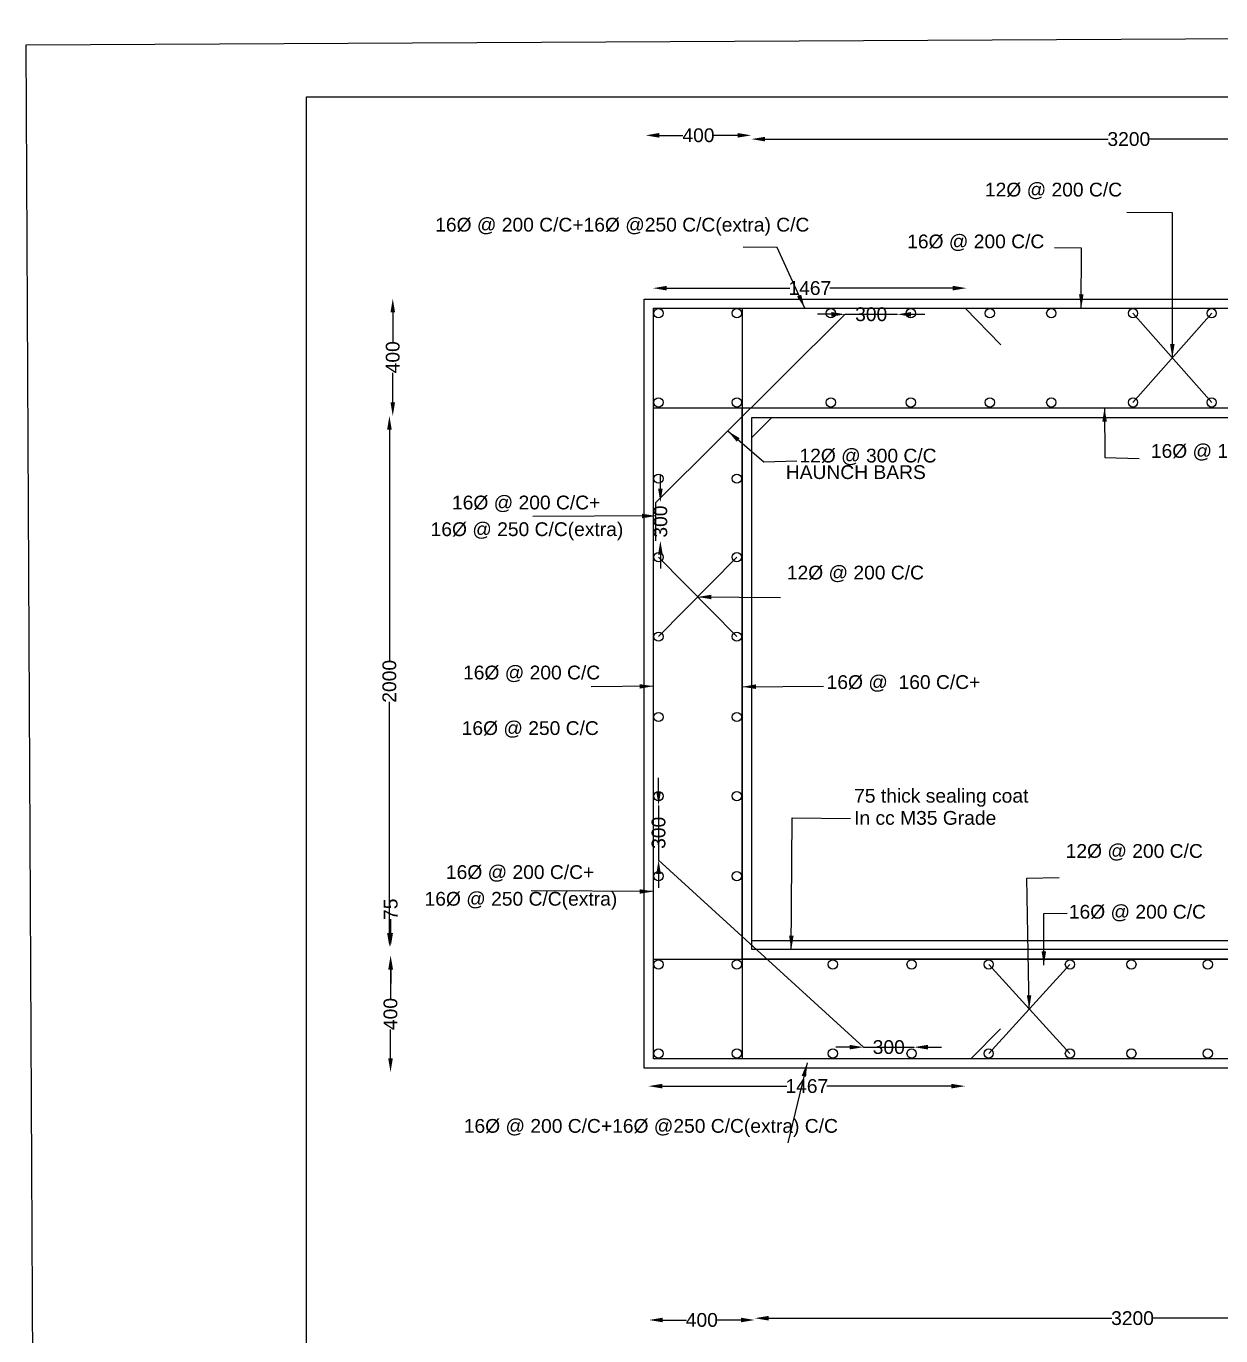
# Model space of a CAD drawing. Header units: millimetres. Extents: x -106457499 to -53207639, y 22136960 to 44300274.
# Drawn here: x -53234277 to -53225601, y 22146653 to 22156162 of the extents above; entities that cross this region are included whole.
import ezdxf

# ---------------------------------------------------------------- set-up
doc = ezdxf.new("R2010")
doc.units = ezdxf.units.MM
doc.header["$MEASUREMENT"] = 0
for name, color, linetype in [('DIMENSION', 7, 'Continuous'), ('DRAWING', 2, 'Continuous'), ('REF', 22, 'Continuous'), ('TEXT', 7, 'Continuous')]:
    doc.layers.add(name, color=color, linetype=linetype)
doc.styles.get("Standard").update_dxf_attribs({"font": 'arial.ttf', "height": 100})
doc.dimstyles.get("Standard").update_dxf_attribs({"dimtxt": 100, "dimasz": 100, "dimexe": 0.18, "dimexo": 0.0625, "dimgap": 0.09, "dimtad": 0, "dimdec": 0, "dimzin": 0, "dimdsep": 46, "dimtxsty": 'Standard', "dimcen": 0.09, "dimse1": 1, "dimse2": 1, "dimadec": 0, "dimazin": 0, "dimtfac": 1, "dimtdec": 0, "dimtofl": 0, "dimtmove": 0, "dimatfit": 3, "dimfxl": 1, "dimtolj": 1, "dimtzin": 0, "dimarcsym": 0})
picture_1 = doc.add_image_def('image1.jpg', size_in_pixel=(7144, 5132))

# ---------------------------------------------------------------- blocks, each defined once
blk = doc.blocks.new('*D54')
at = {"layer": 'Defpoints', "color": 0, "transparency": 16777216}
for p in [(-53229754.5, 22146778.5), (-53228985.5, 22146777.5), (-53228985.5, 22146768)]:
    blk.add_point(p, dxfattribs=at)
at = {"layer": 'DIMENSION', "color": 0, "lineweight": -2, "transparency": 16777216}
for p, q in [((-53229654.5, 22146768), (-53229482.4, 22146768)), ((-53229085.5, 22146768), (-53229257.6, 22146768))]:
    blk.add_line(p, q, dxfattribs=at)
at = {"layer": 'DIMENSION', "color": 0, "transparency": 16777216}
for points in [[(-53229654.5, 22146784.7), (-53229654.5, 22146751.3), (-53229754.5, 22146768)], [(-53229085.5, 22146784.7), (-53229085.5, 22146751.3), (-53228985.5, 22146768)]]:
    blk.add_solid(points, dxfattribs=at)
at = {"layer": 'DIMENSION', "color": 0, "transparency": 16777216, "insert": (-53229370, 22146768), "char_height": 100, "attachment_point": 5}
blk.add_mtext('\\A1;400', dxfattribs=at)
blk = doc.blocks.new('*D55')
at = {"layer": 'Defpoints', "color": 0, "transparency": 16777216}
for p in [(-53228985.5, 22146768), (-53223498.5, 22146781), (-53223498.5, 22146781)]:
    blk.add_point(p, dxfattribs=at)
at = {"layer": 'DIMENSION', "color": 0, "lineweight": -2, "transparency": 16777216}
for p, q in [((-53228885.5, 22146781), (-53226391.2, 22146781)), ((-53223598.5, 22146781), (-53226092.8, 22146781))]:
    blk.add_line(p, q, dxfattribs=at)
at = {"layer": 'DIMENSION', "color": 0, "transparency": 16777216}
for points in [[(-53228885.5, 22146797.7), (-53228885.5, 22146764.3), (-53228985.5, 22146781)], [(-53223598.5, 22146797.7), (-53223598.5, 22146764.3), (-53223498.5, 22146781)]]:
    blk.add_solid(points, dxfattribs=at)
at = {"layer": 'DIMENSION', "color": 0, "transparency": 16777216, "insert": (-53226242, 22146781), "char_height": 100, "attachment_point": 5}
blk.add_mtext('\\A1;3200', dxfattribs=at)
blk = doc.blocks.new('*D70')
at = {"layer": 'Defpoints', "color": 0, "transparency": 16777216}
for p in [(-53229756.5, 22148484), (-53227458.5, 22148479.5), (-53227458.5, 22148466)]:
    blk.add_point(p, dxfattribs=at)
at = {"layer": 'DIMENSION', "color": 0, "lineweight": -2, "transparency": 16777216}
for p, q in [((-53229656.5, 22148466), (-53228752.2, 22148466)), ((-53227558.5, 22148466), (-53228462.8, 22148466))]:
    blk.add_line(p, q, dxfattribs=at)
at = {"layer": 'DIMENSION', "color": 0, "transparency": 16777216}
for points in [[(-53229656.5, 22148482.7), (-53229656.5, 22148449.3), (-53229756.5, 22148466)], [(-53227558.5, 22148482.7), (-53227558.5, 22148449.3), (-53227458.5, 22148466)]]:
    blk.add_solid(points, dxfattribs=at)
at = {"layer": 'DIMENSION', "color": 0, "transparency": 16777216, "insert": (-53228607.5, 22148466), "char_height": 100, "attachment_point": 5}
blk.add_mtext('\\A1;1467', dxfattribs=at)
blk = doc.blocks.new('*D78')
at = {"layer": 'Defpoints', "color": 0, "transparency": 16777216}
for p in [(-53228196.5, 22148749), (-53228196.5, 22148749), (-53227828.5, 22148749)]:
    blk.add_point(p, dxfattribs=at)
at = {"layer": 'DIMENSION', "color": 0, "lineweight": -2, "transparency": 16777216}
for p, q in [((-53228296.5, 22148749), (-53228396.5, 22148749)), ((-53227728.5, 22148749), (-53227628.5, 22148749))]:
    blk.add_line(p, q, dxfattribs=at)
at = {"layer": 'DIMENSION', "color": 0, "transparency": 16777216}
for points in [[(-53228296.5, 22148765.7), (-53228296.5, 22148732.3), (-53228196.5, 22148749)], [(-53227728.5, 22148765.7), (-53227728.5, 22148732.3), (-53227828.5, 22148749)]]:
    blk.add_solid(points, dxfattribs=at)
at = {"layer": 'DIMENSION', "color": 0, "transparency": 16777216, "insert": (-53228012.5, 22148749), "char_height": 100, "attachment_point": 5}
blk.add_mtext('\\A1;300', dxfattribs=at)
blk = doc.blocks.new('*D79')
at = {"layer": 'Defpoints', "color": 0, "transparency": 16777216}
for p in [(-53229684, 22150504), (-53229684, 22150504), (-53229684, 22150106.5)]:
    blk.add_point(p, dxfattribs=at)
at = {"layer": 'DIMENSION', "color": 0, "lineweight": -2, "transparency": 16777216}
for p, q in [((-53229684, 22150604), (-53229684, 22150704)), ((-53229684, 22150006.5), (-53229684, 22149906.5))]:
    blk.add_line(p, q, dxfattribs=at)
at = {"layer": 'DIMENSION', "color": 0, "transparency": 16777216}
for points in [[(-53229700.7, 22150604), (-53229667.3, 22150604), (-53229684, 22150504)], [(-53229700.7, 22150006.5), (-53229667.3, 22150006.5), (-53229684, 22150106.5)]]:
    blk.add_solid(points, dxfattribs=at)
at = {"layer": 'DIMENSION', "color": 0, "transparency": 16777216, "insert": (-53229684, 22150305.3), "char_height": 100, "attachment_point": 5, "rotation": 90}
blk.add_mtext('\\A1;300', dxfattribs=at)
blk = doc.blocks.new('*D80')
at = {"layer": 'Defpoints', "color": 0, "transparency": 16777216}
for p in [(-53229703.5, 22152704.5), (-53229703.5, 22152425.5), (-53229671, 22152425.5)]:
    blk.add_point(p, dxfattribs=at)
at = {"layer": 'DIMENSION', "color": 0, "lineweight": -2, "transparency": 16777216}
for p, q in [((-53229671, 22152804.5), (-53229671, 22152904.5)), ((-53229671, 22152325.5), (-53229671, 22152225.5))]:
    blk.add_line(p, q, dxfattribs=at)
at = {"layer": 'DIMENSION', "color": 0, "transparency": 16777216}
for points in [[(-53229687.7, 22152804.5), (-53229654.3, 22152804.5), (-53229671, 22152704.5)], [(-53229687.7, 22152325.5), (-53229654.3, 22152325.5), (-53229671, 22152425.5)]]:
    blk.add_solid(points, dxfattribs=at)
at = {"layer": 'DIMENSION', "color": 0, "transparency": 16777216, "insert": (-53229671, 22152565), "char_height": 100, "attachment_point": 5, "rotation": 90}
blk.add_mtext('\\A1;300', dxfattribs=at)
blk = doc.blocks.new('*D81')
at = {"layer": 'Defpoints', "color": 0, "transparency": 16777216}
for p in [(-53228330, 22154070), (-53227950, 22154070), (-53227950, 22154070)]:
    blk.add_point(p, dxfattribs=at)
at = {"layer": 'DIMENSION', "color": 0, "lineweight": -2, "transparency": 16777216}
for p, q in [((-53228430, 22154070), (-53228530, 22154070)), ((-53227850, 22154070), (-53227750, 22154070))]:
    blk.add_line(p, q, dxfattribs=at)
at = {"layer": 'DIMENSION', "color": 0, "transparency": 16777216}
for points in [[(-53228430, 22154086.7), (-53228430, 22154053.3), (-53228330, 22154070)], [(-53227850, 22154086.7), (-53227850, 22154053.3), (-53227950, 22154070)]]:
    blk.add_solid(points, dxfattribs=at)
at = {"layer": 'DIMENSION', "color": 0, "transparency": 16777216, "insert": (-53228140, 22154070), "char_height": 100, "attachment_point": 5}
blk.add_mtext('\\A1;300', dxfattribs=at)
blk = doc.blocks.new('*D82')
at = {"layer": 'Defpoints', "color": 0, "transparency": 16777216}
for p in [(-53229724.5, 22154276), (-53229724.5, 22154260), (-53227447, 22154257.5)]:
    blk.add_point(p, dxfattribs=at)
at = {"layer": 'DIMENSION', "color": 0, "lineweight": -2, "transparency": 16777216}
for p, q in [((-53229624.5, 22154260), (-53228730.5, 22154260)), ((-53227547, 22154260), (-53228441, 22154260))]:
    blk.add_line(p, q, dxfattribs=at)
at = {"layer": 'DIMENSION', "color": 0, "transparency": 16777216}
for points in [[(-53229624.5, 22154276.7), (-53229624.5, 22154243.3), (-53229724.5, 22154260)], [(-53227547, 22154276.7), (-53227547, 22154243.3), (-53227447, 22154260)]]:
    blk.add_solid(points, dxfattribs=at)
at = {"layer": 'DIMENSION', "color": 0, "transparency": 16777216, "insert": (-53228585.8, 22154260), "char_height": 100, "attachment_point": 5}
blk.add_mtext('\\A1;1467', dxfattribs=at)
blk = doc.blocks.new('*D91')
at = {"layer": 'Defpoints', "color": 0, "transparency": 16777216}
for p in [(-53231631, 22149412), (-53231631, 22148567), (-53231631, 22148567)]:
    blk.add_point(p, dxfattribs=at)
at = {"layer": 'DIMENSION', "color": 0, "lineweight": -2, "transparency": 16777216}
for p, q in [((-53231631, 22149312), (-53231631, 22149101.9)), ((-53231631, 22148667), (-53231631, 22148877.1))]:
    blk.add_line(p, q, dxfattribs=at)
at = {"layer": 'DIMENSION', "color": 0, "transparency": 16777216}
for points in [[(-53231647.7, 22149312), (-53231614.3, 22149312), (-53231631, 22149412)], [(-53231647.7, 22148667), (-53231614.3, 22148667), (-53231631, 22148567)]]:
    blk.add_solid(points, dxfattribs=at)
at = {"layer": 'DIMENSION', "color": 0, "transparency": 16777216, "insert": (-53231631, 22148989.5), "char_height": 100, "attachment_point": 5, "rotation": 90}
blk.add_mtext('\\A1;400', dxfattribs=at)
blk = doc.blocks.new('*D92')
at = {"layer": 'Defpoints', "color": 0, "transparency": 16777216}
for p in [(-53231629.5, 22149478.5), (-53231629.5, 22149478.5), (-53231631, 22149412)]:
    blk.add_point(p, dxfattribs=at)
at = {"layer": 'DIMENSION', "color": 0, "lineweight": -2, "transparency": 16777216}
for p, q in [((-53231629.5, 22149578.5), (-53231629.5, 22149678.5)), ((-53231629.5, 22149312), (-53231629.5, 22149212))]:
    blk.add_line(p, q, dxfattribs=at)
at = {"layer": 'DIMENSION', "color": 0, "transparency": 16777216}
for points in [[(-53231646.2, 22149578.5), (-53231612.8, 22149578.5), (-53231629.5, 22149478.5)], [(-53231646.2, 22149312), (-53231612.8, 22149312), (-53231629.5, 22149412)]]:
    blk.add_solid(points, dxfattribs=at)
at = {"layer": 'DIMENSION', "color": 0, "transparency": 16777216, "insert": (-53231629.5, 22149750.2), "char_height": 100, "attachment_point": 5, "rotation": 90}
blk.add_mtext('\\A1;75', dxfattribs=at)
blk = doc.blocks.new('*D93')
at = {"layer": 'Defpoints', "color": 0, "transparency": 16777216}
for p in [(-53231639, 22153332), (-53231616, 22153332), (-53231629.5, 22149478.5)]:
    blk.add_point(p, dxfattribs=at)
at = {"layer": 'DIMENSION', "color": 0, "lineweight": -2, "transparency": 16777216}
for p, q in [((-53231639, 22153232), (-53231639, 22151555.3)), ((-53231639, 22149578.5), (-53231639, 22151255.2))]:
    blk.add_line(p, q, dxfattribs=at)
at = {"layer": 'DIMENSION', "color": 0, "transparency": 16777216}
for points in [[(-53231655.7, 22153232), (-53231622.3, 22153232), (-53231639, 22153332)], [(-53231655.7, 22149578.5), (-53231622.3, 22149578.5), (-53231639, 22149478.5)]]:
    blk.add_solid(points, dxfattribs=at)
at = {"layer": 'DIMENSION', "color": 0, "transparency": 16777216, "insert": (-53231639, 22151405.3), "char_height": 100, "attachment_point": 5, "rotation": 90}
blk.add_mtext('\\A1;2000', dxfattribs=at)
blk = doc.blocks.new('*D94')
at = {"layer": 'Defpoints', "color": 0, "transparency": 16777216}
for p in [(-53231635.5, 22154184), (-53231614.5, 22154184), (-53231639, 22153332)]:
    blk.add_point(p, dxfattribs=at)
at = {"layer": 'DIMENSION', "color": 0, "lineweight": -2, "transparency": 16777216}
for p, q in [((-53231614.5, 22154084), (-53231614.5, 22153870.4)), ((-53231614.5, 22153432), (-53231614.5, 22153645.6))]:
    blk.add_line(p, q, dxfattribs=at)
at = {"layer": 'DIMENSION', "color": 0, "transparency": 16777216}
for points in [[(-53231631.2, 22154084), (-53231597.8, 22154084), (-53231614.5, 22154184)], [(-53231631.2, 22153432), (-53231597.8, 22153432), (-53231614.5, 22153332)]]:
    blk.add_solid(points, dxfattribs=at)
at = {"layer": 'DIMENSION', "color": 0, "transparency": 16777216, "insert": (-53231614.5, 22153758), "char_height": 100, "attachment_point": 5, "rotation": 90}
blk.add_mtext('\\A1;400', dxfattribs=at)
blk = doc.blocks.new('*D95')
at = {"layer": 'Defpoints', "color": 0, "transparency": 16777216}
for p in [(-53229779, 22155359.5), (-53229010, 22155369.5), (-53229010, 22155369.5)]:
    blk.add_point(p, dxfattribs=at)
at = {"layer": 'DIMENSION', "color": 0, "lineweight": -2, "transparency": 16777216}
for p, q in [((-53229679, 22155369.5), (-53229506.9, 22155369.5)), ((-53229110, 22155369.5), (-53229282.1, 22155369.5))]:
    blk.add_line(p, q, dxfattribs=at)
at = {"layer": 'DIMENSION', "color": 0, "transparency": 16777216}
for points in [[(-53229679, 22155386.2), (-53229679, 22155352.8), (-53229779, 22155369.5)], [(-53229110, 22155386.2), (-53229110, 22155352.8), (-53229010, 22155369.5)]]:
    blk.add_solid(points, dxfattribs=at)
at = {"layer": 'DIMENSION', "color": 0, "transparency": 16777216, "insert": (-53229394.5, 22155369.5), "char_height": 100, "attachment_point": 5}
blk.add_mtext('\\A1;400', dxfattribs=at)
blk = doc.blocks.new('*D96')
at = {"layer": 'Defpoints', "color": 0, "transparency": 16777216}
for p in [(-53229010, 22155369.5), (-53223527.5, 22155342), (-53223527.5, 22155341)]:
    blk.add_point(p, dxfattribs=at)
at = {"layer": 'DIMENSION', "color": 0, "lineweight": -2, "transparency": 16777216}
for p, q in [((-53228910, 22155342), (-53226418, 22155342)), ((-53223627.5, 22155342), (-53226119.5, 22155342))]:
    blk.add_line(p, q, dxfattribs=at)
at = {"layer": 'DIMENSION', "color": 0, "transparency": 16777216}
for points in [[(-53228910, 22155358.7), (-53228910, 22155325.3), (-53229010, 22155342)], [(-53223627.5, 22155358.7), (-53223627.5, 22155325.3), (-53223527.5, 22155342)]]:
    blk.add_solid(points, dxfattribs=at)
at = {"layer": 'DIMENSION', "color": 0, "transparency": 16777216, "insert": (-53226268.8, 22155342), "char_height": 100, "attachment_point": 5}
blk.add_mtext('\\A1;3200', dxfattribs=at)

msp = doc.modelspace()

# ---------------------------------------------------------------- linework, layer by layer
at = {"layer": 'DIMENSION', "color": 0}
msp.add_lwpolyline([(-53209520, 22138258), (-53232240, 22138258), (-53232240, 22155648.5), (-53209520, 22155648.5)], close=True, dxfattribs=at)
at = {"layer": 'DRAWING', "color": 0}
for points in [[(-53229788, 22154180.5), (-53216584.5, 22154180.5), (-53216584.5, 22148597.5), (-53229788, 22148597.5)], [(-53229722, 22154114.5), (-53216650.5, 22154114.5), (-53216650.5, 22148663.5), (-53229722, 22148663.5)], [(-53229077.5, 22153390.5), (-53223473, 22153390.5), (-53223473, 22149387.5), (-53229077.5, 22149387.5)], [(-53229007.5, 22153320.5), (-53223543, 22153320.5), (-53223543, 22149457.5), (-53229007.5, 22149457.5)]]:
    msp.add_lwpolyline(points, close=True, dxfattribs=at)
for points in [[(-53229077.5, 22154114.5), (-53229077.5, 22148663.5)], [(-53227457, 22154114.5), (-53227197.5, 22153847.5)], [(-53229703.5, 22152425.5), (-53229703.5, 22152704.5), (-53228330, 22154070)], [(-53228330, 22154070), (-53227950, 22154070)], [(-53226238.5, 22153430), (-53225667, 22154078)], [(-53226238.5, 22154078), (-53225667, 22153430)], [(-53229722, 22153390.5), (-53216650.5, 22153390.5)], [(-53229007.5, 22153176), (-53228861.5, 22153320.5)], [(-53229684.5, 22152306.5), (-53229115.5, 22151729.5)], [(-53229115.5, 22152306.5), (-53229684.5, 22151729.5)], [(-53229684, 22150504), (-53229684, 22150106.5), (-53228196.5, 22148749), (-53227828.5, 22148749)], [(-53223543, 22149521.5), (-53229007.5, 22149521.5)], [(-53229722, 22149387.5), (-53216685.5, 22149387.5)], [(-53226696.5, 22149349.5), (-53227286.5, 22148703)], [(-53226696.5, 22148703), (-53227286.5, 22149349.5)], [(-53227416.5, 22148663.5), (-53227200, 22148881.5)]]:
    msp.add_lwpolyline(points, dxfattribs=at)
for centre in [(-53229684.5, 22154078), (-53229115.5, 22154078), (-53228433, 22154078), (-53227852.5, 22154078), (-53227278.5, 22154078), (-53226832, 22154078), (-53226238.5, 22154078), (-53225667, 22154078), (-53229684.5, 22153430), (-53229115.5, 22153430), (-53228433, 22153430), (-53227852.5, 22153430), (-53227278.5, 22153430), (-53226832, 22153430), (-53226238.5, 22153430), (-53225667, 22153430), (-53229684.5, 22152877), (-53229115.5, 22152877), (-53229684.5, 22152306.5), (-53229115.5, 22152306.5), (-53229684.5, 22151729.5), (-53229115.5, 22151729.5), (-53229684.5, 22151146), (-53229115.5, 22151146), (-53229684.5, 22150571.5), (-53229115.5, 22150571.5), (-53229684.5, 22149990.5), (-53229115.5, 22149990.5), (-53229684.5, 22149349.5), (-53229115.5, 22149349.5), (-53228418.5, 22149349.5), (-53227846.5, 22149349.5), (-53227286.5, 22149349.5), (-53226696.5, 22149349.5), (-53226250, 22149349.5), (-53225695.5, 22149349.5), (-53229684.5, 22148703), (-53229115.5, 22148703), (-53228418.5, 22148703), (-53227846.5, 22148703), (-53227286.5, 22148703), (-53226696.5, 22148703), (-53226250, 22148703), (-53225695.5, 22148703)]:
    msp.add_circle(centre, 33.5, dxfattribs=at)

# ---------------------------------------------------------------- texts
at = {"layer": 'TEXT', "color": 0}
for s, p in [('12Ø @ 200 C/C', (-53227313.7, 22154925.4)), ('16Ø @ 200 C/C+16Ø @250 C/C(extra) C/C', (-53231306.4, 22154670.8)), ('16Ø @ 200 C/C', (-53227878.6, 22154549.2)), ('16Ø @ 180 C/C', (-53226108.9, 22153027.8)), ('12Ø @ 300 C/C', (-53228661.1, 22152994.2)), ('HAUNCH BARS', (-53228760, 22152874.1)), ('16Ø @ 200 C/C+', (-53231184.6, 22152653.6)), ('16Ø @ 250 C/C(extra)', (-53231339.8, 22152459.8)), ('12Ø @ 200 C/C', (-53228752.7, 22152144.9)), ('16Ø @ 200 C/C ', (-53231104.1, 22151419.1)), ('16Ø @  160 C/C+', (-53228463.6, 22151349.6)), ('16Ø @ 250 C/C ', (-53231114.1, 22151015.6)), ('75 thick sealing coat', (-53228263.9, 22150524.3)), ('In cc M35 Grade', (-53228263.9, 22150363.7)), ('12Ø @ 200 C/C', (-53226727.3, 22150123.4)), ('16Ø @ 200 C/C+', (-53231228.6, 22149970.1)), ('16Ø @ 250 C/C(extra)', (-53231383.8, 22149776.3)), ('16Ø @ 200 C/C ', (-53226704.6, 22149682.1)), ('16Ø @ 200 C/C+16Ø @250 C/C(extra) C/C', (-53231098.9, 22148127.3))]:
    msp.add_text(s, height=100, dxfattribs=at).set_placement(p)

# ---------------------------------------------------------------- dimensions: what is measured, and where the dimension line sits
at = {"layer": 'DIMENSION', "color": 0}
for base, p1, p2, text, picture, middle in [((-53229010, 22155369.5), (-53229779, 22155359.5), (-53229010, 22155369.5), '400', '*D95', (-53229394.5, 22155369.5)), ((-53223527.5, 22155342), (-53229010, 22155369.5), (-53223527.5, 22155341), '3200', '*D96', (-53226268.8, 22155342)), ((-53229724.5, 22154260), (-53227447, 22154257.5), (-53229724.5, 22154276), '1467', '*D82', (-53228585.8, 22154260)), ((-53227950, 22154070), (-53228330, 22154070), (-53227950, 22154070), '300', '*D81', (-53228140, 22154070)), ((-53228196.5, 22148749), (-53227828.5, 22148749), (-53228196.5, 22148749), '300', '*D78', (-53228012.5, 22148749)), ((-53227458.5, 22148466), (-53229756.5, 22148484), (-53227458.5, 22148479.5), '1467', '*D70', (-53228607.5, 22148466)), ((-53228985.5, 22146768), (-53229754.5, 22146778.5), (-53228985.5, 22146777.5), '400', '*D54', (-53229370, 22146768)), ((-53223498.5, 22146781), (-53228985.5, 22146768), (-53223498.5, 22146781), '3200', '*D55', (-53226242, 22146781))]:
    dim = msp.add_linear_dim(base=base, p1=p1, p2=p2, text=text, dimstyle='Standard', dxfattribs=at)
    dim.commit()
    dim.dimension.update_dxf_attribs({"geometry": picture, "text_midpoint": middle})
for base, p1, p2, text, picture, middle in [((-53231614.5, 22154184), (-53231639, 22153332), (-53231635.5, 22154184), '400', '*D94', (-53231614.5, 22153758)), ((-53231639, 22153332), (-53231629.5, 22149478.5), (-53231616, 22153332), '2000', '*D93', (-53231639, 22151405.3)), ((-53229671, 22152425.5), (-53229703.5, 22152704.5), (-53229703.5, 22152425.5), '300', '*D80', (-53229671, 22152565)), ((-53229684, 22150504), (-53229684, 22150106.5), (-53229684, 22150504), '300', '*D79', (-53229684, 22150305.3)), ((-53231629.5, 22149478.5), (-53231631, 22149412), (-53231629.5, 22149478.5), '75', '*D92', (-53231629.5, 22149750.2)), ((-53231631, 22148567), (-53231631, 22149412), (-53231631, 22148567), '400', '*D91', (-53231631, 22148989.5))]:
    dim = msp.add_linear_dim(base=base, p1=p1, p2=p2, angle=90, text=text, dimstyle='Standard', dxfattribs=at)
    dim.commit()
    dim.dimension.update_dxf_attribs({"geometry": picture, "text_midpoint": middle})

# ---------------------------------------------------------------- pictures from other files: only their frames are drawn
at = {"layer": 'REF', "color": 0}
image = msp.add_image(picture_1, insert=(-53234179.3, 22136960.3), size_in_units=(26540.5, 19065.8), rotation=0.29375, dxfattribs=dict(at, brightness=46, fade=15))
image.dxf.flags = 7

# ---------------------------------------------------------------- leaders
at = {"layer": 'DIMENSION', "color": 0}
for points in [[(-53225952.8, 22153754), (-53225950.5, 22154808), (-53226282.5, 22154810)], [(-53228622.5, 22154114.5), (-53228822.5, 22154556), (-53229069.5, 22154558.5)], [(-53226614.5, 22154114.5), (-53226612.5, 22154550), (-53226808, 22154552.5)], [(-53226445.5, 22153390.5), (-53226442.5, 22153030), (-53226194, 22153024)], [(-53229181.7, 22153223.2), (-53228920, 22152998), (-53228679.5, 22153006)], [(-53229703.5, 22152606), (-53230598.5, 22152602.5)], [(-53229400, 22152018), (-53228797.5, 22152014.5)], [(-53229722, 22151369.5), (-53230174, 22151365.5)], [(-53229077.5, 22151365.5), (-53228487.5, 22151370.5)], [(-53228720.5, 22149457.5), (-53228714, 22150415), (-53228290.5, 22150410)], [(-53226991.5, 22149026.2), (-53227010, 22149975.5), (-53226775, 22149980)], [(-53229722, 22149879), (-53230610, 22149884.5)], [(-53226886, 22149345), (-53226886, 22149719), (-53226717, 22149721.5)], [(-53228605.5, 22148634.5), (-53228745, 22148053.5)]]:
    msp.add_leader(points, dimstyle='Standard', override={"dimgap": 0.09, "dimtad": 0}, dxfattribs=at)

doc.saveas('drawing.dxf')
